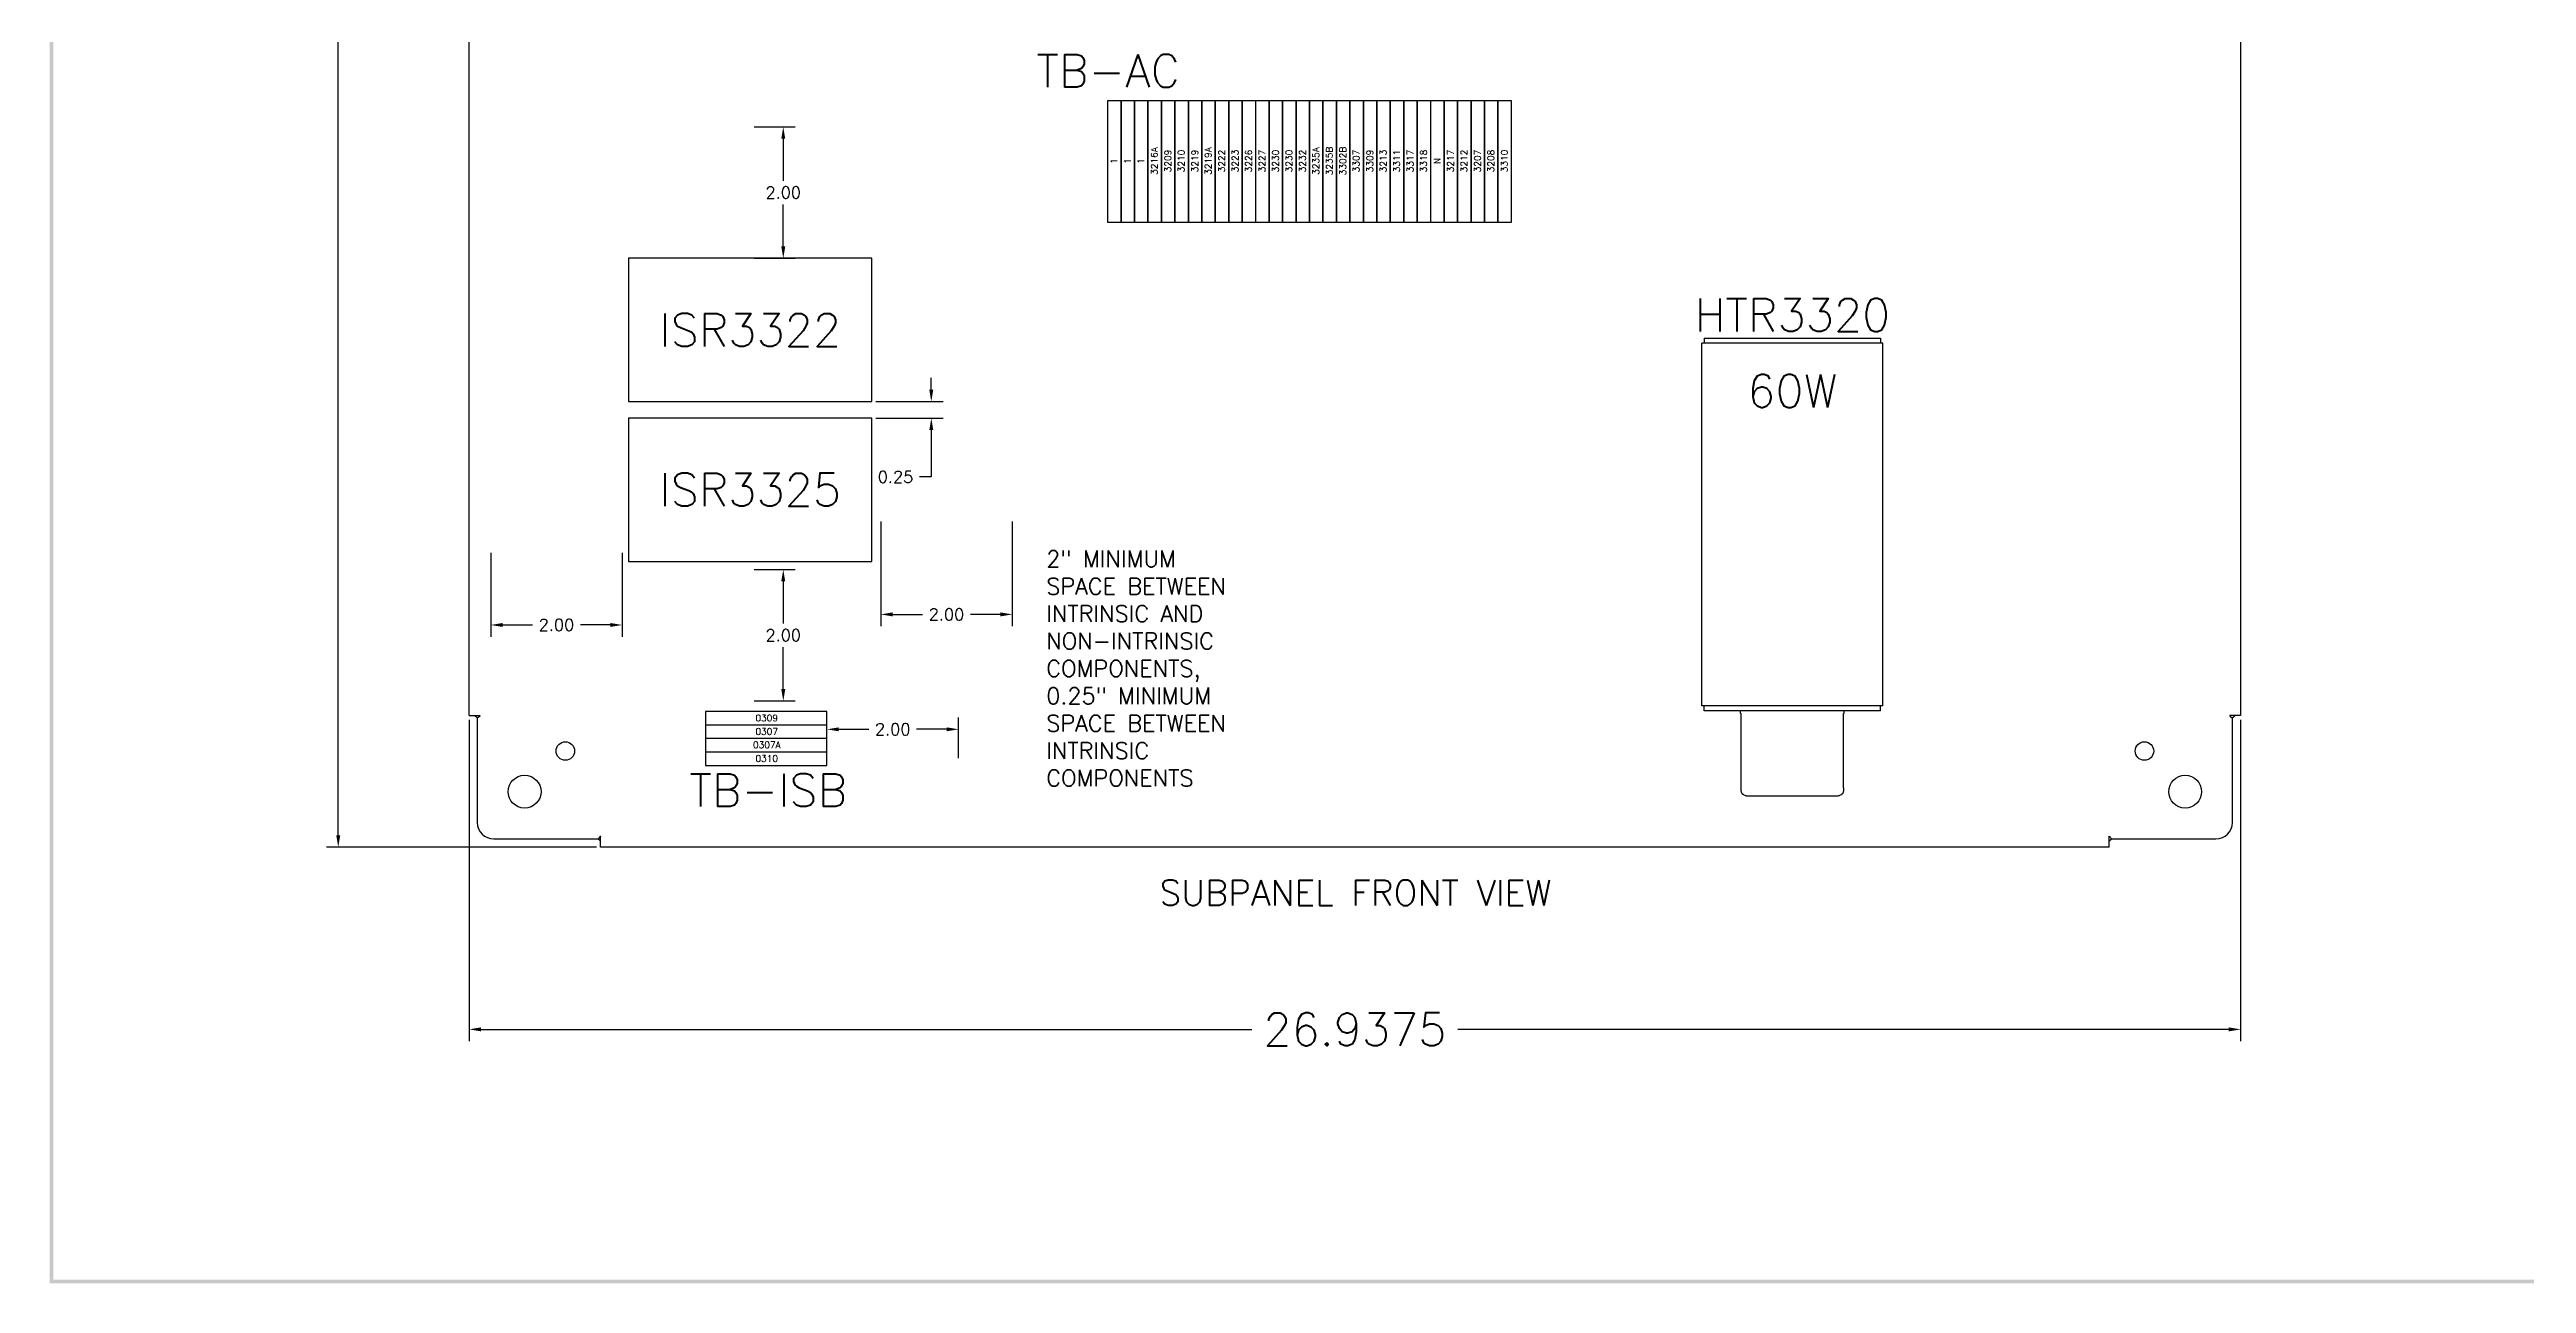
# Model space of a CAD drawing. Header units: inches. Extents: x 0 to 75.3, y 0 to 50.2.
# Drawn here: x 0 to 37.66, y 0 to 18.76 of the extents above; entities that cross this region are included whole.
import ezdxf
from ezdxf.enums import TextEntityAlignment as Align

# ---------------------------------------------------------------- set-up
doc = ezdxf.new("R2010")
doc.units = ezdxf.units.IN
doc.header["$MEASUREMENT"] = 0
doc.set_wipeout_variables(frame=1)
for name, color, linetype in [('PRTG', 130, 'Continuous'), ('PSYMS', 7, 'Continuous'), ('PTAG', 150, 'Continuous'), ('PWIRE', 84, 'Continuous')]:
    doc.layers.add(name, color=color, linetype=linetype)
doc.styles.get("Standard").update_dxf_attribs({"font": 'romans.shx'})
doc.styles.add('WD', font='romans.shx')
doc.dimstyles.get("Standard").update_dxf_attribs({"dimtxt": 0.18, "dimasz": 0.18, "dimexe": 0.18, "dimexo": 0.0625, "dimgap": 0.09, "dimtad": 0, "dimtih": 1, "dimtoh": 1, "dimdec": 4, "dimzin": 0, "dimdsep": 46, "dimtxsty": 'Standard', "dimcen": 0.09, "dimadec": 0, "dimazin": 0, "dimtfac": 1, "dimtdec": 4, "dimtofl": 0, "dimtmove": 0, "dimatfit": 3, "dimfxl": 1, "dimtolj": 1, "dimtzin": 0, "dimarcsym": 0})

# ---------------------------------------------------------------- blocks, each defined once
blk = doc.blocks.new('S&L Title Block V2')
at = {"color": 2}
for points in [[(0, 0), (0.025, 0.025), (0, 22.587), (0.025, 22.562)], [(33.888, 0), (33.888, 0.025), (0, 0), (0.025, 0.025)]]:
    blk.add_trace(points, dxfattribs=at)
for tag, height, p in [('TITLE#1', 0.15, (31.11, 1.739)), ('TITLE#2', 0.1, (31.129, 1.58))]:
    blk.add_attdef(tag, text='', height=height).set_placement(p, align=Align.CENTER)
for tag, p, height in [('DRAWNBY', (28.968, 0.735), 0.1), ('SCALE', (30.644, 0.731), 0.1), ('CHKBY', (28.975, 0.429), 0.1), ('DATE', (30.653, 0.449), 0.1), ('SH#', (32.993, 0.197), 0.125)]:
    blk.add_attdef(tag, p, '', height=height)
blk.add_attdef('JOB#', text='', height=0.125).set_placement((32.83, 0.195), align=Align.RIGHT)
at = {"flags": 9}
blk.add_attdef('WD_TB', (0, 0), '', height=0.1, dxfattribs=at)
blk = doc.blocks.new('*D63')
at = {"layer": 'Defpoints', "color": 0, "transparency": 16777216}
for p in [(6.38, 8.635), (33.318, 8.635), (33.318, 3.864)]:
    blk.add_point(p, dxfattribs=at)
at = {"layer": 'PSYMS', "color": 0, "lineweight": -2, "transparency": 16777216}
for p, q in [((6.38, 8.572), (6.38, 3.684)), ((33.318, 8.572), (33.318, 3.684)), ((6.56, 3.864), (18.283, 3.864)), ((33.138, 3.864), (21.415, 3.864))]:
    blk.add_line(p, q, dxfattribs=at)
at = {"layer": 'PSYMS', "color": 0, "transparency": 16777216}
for points in [[(6.56, 3.894), (6.56, 3.834), (6.38, 3.864)], [(33.138, 3.894), (33.138, 3.834), (33.318, 3.864)]]:
    blk.add_solid(points, dxfattribs=at)
at = {"layer": 'PSYMS', "color": 0, "transparency": 16777216, "insert": (19.849, 3.864), "char_height": 0.5, "attachment_point": 5}
blk.add_mtext('\\A1;26.9375', dxfattribs=at)
blk = doc.blocks.new('*D64')
at = {"layer": 'Defpoints', "color": 0, "transparency": 16777216}
for p in [(4.39, 45.572), (8.38, 45.572), (8.38, 6.635)]:
    blk.add_point(p, dxfattribs=at)
at = {"layer": 'PSYMS', "color": 0, "lineweight": -2, "transparency": 16777216}
for p, q in [((8.318, 45.572), (4.21, 45.572)), ((4.39, 45.392), (4.39, 23.454)), ((4.39, 6.815), (4.39, 22.774)), ((8.318, 6.635), (4.21, 6.635))]:
    blk.add_line(p, q, dxfattribs=at)
at = {"layer": 'PSYMS', "color": 0, "transparency": 16777216}
for points in [[(4.36, 45.392), (4.42, 45.392), (4.39, 45.572)], [(4.36, 6.815), (4.42, 6.815), (4.39, 6.635)]]:
    blk.add_solid(points, dxfattribs=at)
at = {"layer": 'PSYMS', "color": 0, "transparency": 16777216, "insert": (4.39, 23.114), "char_height": 0.5, "attachment_point": 5}
blk.add_mtext('\\A1;38.9375', dxfattribs=at)
blk = doc.blocks.new('SCE-42P30')
for p, q in [((5.557, 40.748), (3.967, 40.748)), ((5.57, 40.729), (5.566, 40.735)), ((5.571, 40.763), (5.567, 40.759)), ((5.575, 40.767), (5.571, 40.763)), ((5.592, 40.873), (5.592, 40.787)), ((5.592, 40.873), (28.53, 40.873)), ((5.592, 40.787), (5.592, 40.708)), ((28.53, 40.873), (28.53, 40.787)), ((28.53, 40.787), (28.53, 40.708)), ((30.155, 40.748), (28.565, 40.748)), ((3.717, 40.498), (3.717, 38.909)), ((30.405, 38.909), (30.405, 40.498)), ((3.592, 3.936), (3.592, 38.873)), ((3.592, 38.873), (3.679, 38.873)), ((3.679, 38.873), (3.758, 38.873)), ((30.443, 38.873), (30.364, 38.873)), ((30.385, 38.896), (30.391, 38.899)), ((30.419, 38.895), (30.416, 38.898)), ((30.423, 38.89), (30.419, 38.895)), ((30.53, 38.873), (30.443, 38.873)), ((30.53, 38.873), (30.53, 3.936)), ((3.592, 3.936), (3.679, 3.936)), ((3.679, 3.936), (3.758, 3.936)), ((3.699, 3.919), (3.703, 3.914)), ((3.703, 3.914), (3.706, 3.911)), ((3.717, 3.901), (3.717, 2.311)), ((3.737, 3.914), (3.731, 3.91)), ((30.443, 3.936), (30.364, 3.936)), ((30.405, 2.311), (30.405, 3.901)), ((30.53, 3.936), (30.443, 3.936)), ((3.967, 2.061), (5.557, 2.061)), ((5.592, 2.022), (5.592, 2.102)), ((5.592, 1.936), (5.592, 2.022)), ((28.53, 1.936), (5.592, 1.936)), ((28.53, 2.022), (28.53, 2.102)), ((28.53, 1.936), (28.53, 2.022)), ((28.547, 2.042), (28.551, 2.047)), ((28.551, 2.047), (28.554, 2.05)), ((28.552, 2.081), (28.556, 2.074)), ((28.565, 2.061), (30.155, 2.061))]:
    blk.add_line(p, q)
for points in [[(5.567, 40.759), (5.566, 40.758), (5.564, 40.756), (5.562, 40.754), (5.561, 40.753), (5.559, 40.751), (5.558, 40.75), (5.557, 40.748)], [(5.566, 40.735), (5.565, 40.737), (5.563, 40.739), (5.562, 40.742), (5.561, 40.743), (5.559, 40.745), (5.558, 40.747), (5.557, 40.748)], [(5.592, 40.708), (5.591, 40.708), (5.589, 40.709), (5.588, 40.71), (5.586, 40.71), (5.585, 40.711), (5.583, 40.712), (5.582, 40.713), (5.58, 40.715), (5.579, 40.716), (5.578, 40.718), (5.576, 40.719), (5.575, 40.721), (5.574, 40.723), (5.573, 40.725), (5.571, 40.727), (5.57, 40.729)], [(5.592, 40.787), (5.591, 40.785), (5.589, 40.783), (5.588, 40.781), (5.587, 40.779), (5.585, 40.778), (5.584, 40.776), (5.582, 40.774), (5.581, 40.773), (5.579, 40.771), (5.578, 40.77), (5.577, 40.769), (5.575, 40.767)], [(28.53, 40.787), (28.531, 40.785), (28.533, 40.783), (28.534, 40.781), (28.535, 40.779), (28.537, 40.778), (28.538, 40.776), (28.54, 40.774), (28.541, 40.773), (28.543, 40.771), (28.544, 40.77), (28.545, 40.769), (28.547, 40.767)], [(28.53, 40.708), (28.531, 40.708), (28.533, 40.709), (28.534, 40.71), (28.536, 40.71), (28.537, 40.711), (28.539, 40.712), (28.54, 40.713), (28.542, 40.715), (28.543, 40.716), (28.544, 40.718), (28.546, 40.719), (28.547, 40.721), (28.548, 40.723), (28.549, 40.725), (28.551, 40.727), (28.552, 40.729), (28.556, 40.735)], [(28.547, 40.767), (28.553, 40.761), (28.554, 40.759), (28.556, 40.758), (28.558, 40.756), (28.56, 40.754), (28.561, 40.753), (28.563, 40.751), (28.564, 40.75), (28.565, 40.748)], [(28.556, 40.735), (28.557, 40.737), (28.558, 40.739), (28.56, 40.742), (28.561, 40.743), (28.563, 40.745), (28.564, 40.747), (28.565, 40.748)], [(3.679, 38.873), (3.681, 38.875), (3.683, 38.876), (3.684, 38.878), (3.686, 38.879), (3.688, 38.881), (3.69, 38.882), (3.691, 38.883), (3.693, 38.885), (3.694, 38.886), (3.696, 38.888), (3.697, 38.889), (3.699, 38.89)], [(3.699, 38.89), (3.704, 38.896), (3.706, 38.898), (3.708, 38.9), (3.71, 38.902), (3.711, 38.903), (3.713, 38.905), (3.715, 38.906), (3.716, 38.908), (3.717, 38.909)], [(3.731, 38.899), (3.728, 38.901), (3.726, 38.902), (3.724, 38.904), (3.722, 38.905), (3.72, 38.906), (3.719, 38.908), (3.717, 38.909)], [(3.758, 38.873), (3.757, 38.875), (3.757, 38.877), (3.756, 38.878), (3.755, 38.88), (3.754, 38.881), (3.753, 38.882), (3.752, 38.884), (3.751, 38.885), (3.749, 38.887), (3.748, 38.888), (3.746, 38.889), (3.745, 38.891), (3.743, 38.892), (3.741, 38.893), (3.739, 38.894), (3.737, 38.896), (3.731, 38.899)], [(30.364, 38.873), (30.364, 38.875), (30.365, 38.877), (30.366, 38.878), (30.367, 38.88), (30.368, 38.881), (30.369, 38.882), (30.37, 38.884), (30.371, 38.885), (30.373, 38.887), (30.374, 38.888), (30.376, 38.889), (30.377, 38.891), (30.379, 38.892), (30.381, 38.893), (30.383, 38.894), (30.385, 38.896)], [(30.391, 38.899), (30.394, 38.901), (30.396, 38.902), (30.398, 38.904), (30.4, 38.905), (30.402, 38.906), (30.403, 38.908), (30.405, 38.909)], [(30.416, 38.898), (30.414, 38.9), (30.412, 38.902), (30.411, 38.903), (30.409, 38.905), (30.407, 38.906), (30.406, 38.908), (30.405, 38.909)], [(30.443, 38.873), (30.441, 38.875), (30.439, 38.876), (30.438, 38.878), (30.436, 38.879), (30.434, 38.881), (30.432, 38.882), (30.431, 38.883), (30.429, 38.885), (30.428, 38.886), (30.426, 38.888), (30.425, 38.889), (30.423, 38.89)], [(3.679, 3.936), (3.681, 3.935), (3.683, 3.933), (3.684, 3.932), (3.686, 3.93), (3.688, 3.929), (3.69, 3.927), (3.691, 3.926), (3.693, 3.925), (3.694, 3.923), (3.696, 3.922), (3.697, 3.92), (3.699, 3.919)], [(3.706, 3.911), (3.708, 3.909), (3.71, 3.908), (3.711, 3.906), (3.713, 3.905), (3.715, 3.903), (3.716, 3.902), (3.717, 3.901)], [(3.731, 3.91), (3.728, 3.909), (3.726, 3.907), (3.724, 3.906), (3.722, 3.904), (3.72, 3.903), (3.719, 3.902), (3.717, 3.901)], [(3.758, 3.936), (3.757, 3.934), (3.757, 3.933), (3.756, 3.931), (3.755, 3.93), (3.754, 3.928), (3.753, 3.927), (3.752, 3.926), (3.751, 3.924), (3.749, 3.923), (3.748, 3.921), (3.746, 3.92), (3.745, 3.919), (3.743, 3.918), (3.741, 3.916), (3.739, 3.915), (3.737, 3.914)], [(30.364, 3.936), (30.364, 3.934), (30.365, 3.933), (30.366, 3.931), (30.367, 3.93), (30.368, 3.928), (30.369, 3.927), (30.37, 3.926), (30.371, 3.924), (30.373, 3.923), (30.374, 3.921), (30.376, 3.92), (30.377, 3.919), (30.379, 3.918), (30.381, 3.916), (30.383, 3.915), (30.385, 3.914), (30.391, 3.91)], [(30.391, 3.91), (30.394, 3.909), (30.396, 3.907), (30.398, 3.906), (30.4, 3.904), (30.402, 3.903), (30.403, 3.902), (30.405, 3.901)], [(30.417, 3.913), (30.416, 3.911), (30.414, 3.909), (30.412, 3.908), (30.411, 3.906), (30.409, 3.905), (30.407, 3.903), (30.406, 3.902), (30.405, 3.901)], [(30.443, 3.936), (30.441, 3.935), (30.439, 3.933), (30.438, 3.932), (30.436, 3.93), (30.434, 3.929), (30.432, 3.927), (30.431, 3.926), (30.429, 3.925), (30.428, 3.923), (30.426, 3.922), (30.425, 3.92), (30.423, 3.919), (30.417, 3.913)], [(5.566, 2.074), (5.565, 2.072), (5.563, 2.07), (5.562, 2.068), (5.561, 2.066), (5.559, 2.064), (5.558, 2.062), (5.557, 2.061)], [(5.569, 2.048), (5.567, 2.05), (5.566, 2.052), (5.564, 2.053), (5.562, 2.055), (5.561, 2.057), (5.559, 2.058), (5.558, 2.06), (5.557, 2.061)], [(5.592, 2.102), (5.591, 2.101), (5.589, 2.101), (5.588, 2.1), (5.586, 2.099), (5.585, 2.098), (5.583, 2.097), (5.582, 2.096), (5.58, 2.095), (5.579, 2.093), (5.578, 2.092), (5.576, 2.09), (5.575, 2.088), (5.574, 2.087), (5.573, 2.085), (5.571, 2.083), (5.57, 2.081), (5.566, 2.074)], [(5.592, 2.022), (5.591, 2.024), (5.589, 2.026), (5.588, 2.028), (5.587, 2.03), (5.585, 2.032), (5.584, 2.033), (5.582, 2.035), (5.581, 2.036), (5.579, 2.038), (5.578, 2.039), (5.577, 2.041), (5.575, 2.042), (5.569, 2.048)], [(28.53, 2.102), (28.531, 2.101), (28.533, 2.101), (28.534, 2.1), (28.536, 2.099), (28.537, 2.098), (28.539, 2.097), (28.54, 2.096), (28.542, 2.095), (28.543, 2.093), (28.544, 2.092), (28.546, 2.09), (28.547, 2.088), (28.548, 2.087), (28.549, 2.085), (28.551, 2.083), (28.552, 2.081)], [(28.53, 2.022), (28.531, 2.024), (28.533, 2.026), (28.534, 2.028), (28.535, 2.03), (28.537, 2.032), (28.538, 2.033), (28.54, 2.035), (28.541, 2.036), (28.543, 2.038), (28.544, 2.039), (28.545, 2.041), (28.547, 2.042)], [(28.554, 2.05), (28.556, 2.052), (28.558, 2.053), (28.56, 2.055), (28.561, 2.057), (28.563, 2.058), (28.564, 2.06), (28.565, 2.061)], [(28.556, 2.074), (28.557, 2.072), (28.558, 2.07), (28.56, 2.068), (28.561, 2.066), (28.563, 2.064), (28.564, 2.062), (28.565, 2.061)]]:
    blk.add_lwpolyline(points)
for centre, radius in [((4.436, 40.03), 0.25), ((29.686, 40.03), 0.25), ((5.055, 39.411), 0.141), ((29.067, 39.411), 0.141), ((4.436, 21.405), 0.25), ((29.686, 21.405), 0.25), ((5.055, 3.398), 0.141), ((29.067, 3.398), 0.141), ((4.436, 2.78), 0.25), ((29.686, 2.78), 0.25)]:
    blk.add_circle(centre, radius)
for centre, start, end in [((3.967, 40.498), 90, 180), ((30.155, 40.498), 0, 90), ((3.967, 2.311), 180, 270), ((30.155, 2.311), 270, 0)]:
    blk.add_arc(centre, 0.25, start, end)
at = {"insert": (17.069, 1.436), "char_height": 0.38636, "width": 5.87273, "attachment_point": 2, "line_spacing_factor": 0.9}
blk.add_mtext('{\\Fromans|c0;SUBPANEL FRONT VIEW}', dxfattribs=at)
blk = doc.blocks.new('*D78')
at = {"layer": 'Defpoints', "color": 0, "transparency": 16777216}
for p in [(12.639, 11.652), (14.639, 11.652), (12.639, 10.175)]:
    blk.add_point(p, dxfattribs=at)
at = {"layer": 'PSYMS', "color": 0, "lineweight": -2, "transparency": 16777216}
for p, q in [((12.639, 11.589), (12.639, 9.995)), ((14.639, 11.589), (14.639, 9.995)), ((12.819, 10.175), (13.275, 10.175)), ((14.459, 10.175), (14.004, 10.175))]:
    blk.add_line(p, q, dxfattribs=at)
at = {"layer": 'PSYMS', "color": 0, "transparency": 16777216}
for points in [[(12.819, 10.205), (12.819, 10.145), (12.639, 10.175)], [(14.459, 10.205), (14.459, 10.145), (14.639, 10.175)]]:
    blk.add_solid(points, dxfattribs=at)
at = {"layer": 'PSYMS', "color": 0, "transparency": 16777216, "insert": (13.639, 10.175), "char_height": 0.18, "attachment_point": 5}
blk.add_mtext('\\A1;2.00', dxfattribs=at)
blk = doc.blocks.new('*D79')
at = {"layer": 'Defpoints', "color": 0, "transparency": 16777216}
for p in [(6.708, 11.172), (8.708, 11.172), (8.708, 10.014)]:
    blk.add_point(p, dxfattribs=at)
at = {"layer": 'PSYMS', "color": 0, "lineweight": -2, "transparency": 16777216}
for p, q in [((6.708, 11.109), (6.708, 9.834)), ((8.708, 11.109), (8.708, 9.834)), ((6.888, 10.014), (7.343, 10.014)), ((8.528, 10.014), (8.072, 10.014))]:
    blk.add_line(p, q, dxfattribs=at)
at = {"layer": 'PSYMS', "color": 0, "transparency": 16777216}
for points in [[(6.888, 10.044), (6.888, 9.984), (6.708, 10.014)], [(8.528, 10.044), (8.528, 9.984), (8.708, 10.014)]]:
    blk.add_solid(points, dxfattribs=at)
at = {"layer": 'PSYMS', "color": 0, "transparency": 16777216, "insert": (7.708, 10.014), "char_height": 0.18, "attachment_point": 5}
blk.add_mtext('\\A1;2.00', dxfattribs=at)
blk = doc.blocks.new('*D80')
at = {"layer": 'Defpoints', "color": 0, "transparency": 16777216}
for p in [(12.504, 13.41), (12.504, 13.16), (13.408, 13.16)]:
    blk.add_point(p, dxfattribs=at)
at = {"layer": 'PSYMS', "color": 0, "lineweight": -2, "transparency": 16777216}
for p, q in [((13.408, 13.59), (13.408, 13.77)), ((12.566, 13.41), (13.588, 13.41)), ((12.566, 13.16), (13.588, 13.16)), ((13.408, 12.98), (13.408, 12.265)), ((13.408, 12.265), (13.228, 12.265))]:
    blk.add_line(p, q, dxfattribs=at)
at = {"layer": 'PSYMS', "color": 0, "transparency": 16777216}
for points in [[(13.378, 13.59), (13.438, 13.59), (13.408, 13.41)], [(13.378, 12.98), (13.438, 12.98), (13.408, 13.16)]]:
    blk.add_solid(points, dxfattribs=at)
at = {"layer": 'PSYMS', "color": 0, "transparency": 16777216, "insert": (12.864, 12.265), "char_height": 0.18, "attachment_point": 5}
blk.add_mtext('\\A1;0.25', dxfattribs=at)
blk = doc.blocks.new('*D81')
at = {"layer": 'Defpoints', "color": 0, "transparency": 16777216}
for p in [(10.654, 10.858), (10.654, 8.858), (11.157, 8.858)]:
    blk.add_point(p, dxfattribs=at)
at = {"layer": 'PSYMS', "color": 0, "lineweight": -2, "transparency": 16777216}
for p, q in [((10.716, 10.858), (11.337, 10.858)), ((11.157, 10.678), (11.157, 10.038)), ((11.157, 9.038), (11.157, 9.678)), ((10.716, 8.858), (11.337, 8.858))]:
    blk.add_line(p, q, dxfattribs=at)
at = {"layer": 'PSYMS', "color": 0, "transparency": 16777216}
for points in [[(11.127, 10.678), (11.187, 10.678), (11.157, 10.858)], [(11.127, 9.038), (11.187, 9.038), (11.157, 8.858)]]:
    blk.add_solid(points, dxfattribs=at)
at = {"layer": 'PSYMS', "color": 0, "transparency": 16777216, "insert": (11.157, 9.858), "char_height": 0.18, "attachment_point": 5}
blk.add_mtext('\\A1;2.00', dxfattribs=at)
blk = doc.blocks.new('*D82')
at = {"layer": 'Defpoints', "color": 0, "transparency": 16777216}
for p in [(10.654, 17.59), (11.157, 17.59), (10.654, 15.59)]:
    blk.add_point(p, dxfattribs=at)
at = {"layer": 'PSYMS', "color": 0, "lineweight": -2, "transparency": 16777216}
for p, q in [((10.716, 17.59), (11.337, 17.59)), ((11.157, 17.41), (11.157, 16.77)), ((11.157, 15.77), (11.157, 16.41)), ((10.716, 15.59), (11.337, 15.59))]:
    blk.add_line(p, q, dxfattribs=at)
at = {"layer": 'PSYMS', "color": 0, "transparency": 16777216}
for points in [[(11.127, 17.41), (11.187, 17.41), (11.157, 17.59)], [(11.127, 15.77), (11.187, 15.77), (11.157, 15.59)]]:
    blk.add_solid(points, dxfattribs=at)
at = {"layer": 'PSYMS', "color": 0, "transparency": 16777216, "insert": (11.157, 16.59), "char_height": 0.18, "attachment_point": 5}
blk.add_mtext('\\A1;2.00', dxfattribs=at)
blk = doc.blocks.new('UT2_5')
at = {"style": 'WD', "flags": 1}
for tag, height, p in [('INST', 0.125, (0, 0.384)), ('LOC', 0.125, (0, 0.207)), ('WDBLKNAM', 0.05, (0.022, -0.443)), ('ASSYCODE', 0.05, (0.022, -0.602)), ('FP', 0.05, (0.022, -0.515)), ('FPT', 0.05, (0.163, -0.515))]:
    blk.add_attdef(tag, text='', height=height, dxfattribs=at).set_placement(p, align=Align.CENTER)
blk.add_wipeout([(-0.923, 0), (0.923, 0), (0.923, -0.205), (-0.923, -0.205)])
blk.add_wipeout([(-0.923, 0), (0.923, 0), (0.923, -0.205), (-0.923, -0.205)])
blk.add_lwpolyline([(-0.923, -0.205), (0.923, -0.205), (0.923, 0), (-0.923, 0)], close=True)
for tag, height, p in [('P_TAGSTRIP', 0.125, (0, 0.031)), ('MFG', 0.05, (0.022, -0.3)), ('CAT', 0.05, (0.022, -0.372))]:
    blk.add_attdef(tag, text='', height=height, dxfattribs=at).set_placement(p, align=Align.CENTER)
at = {"style": 'WD', "width": 0.8}
blk.add_attdef('WIRENOL', text='', height=0.1, dxfattribs=at).set_placement((-0.959, -0.051), align=Align.MIDDLE_RIGHT)
at = {"style": 'WD', "flags": 1}
blk.add_attdef('TERMDESCL', text='', height=0.05, dxfattribs=at).set_placement((-0.957, -0.166), align=Align.MIDDLE_RIGHT)
at = {"style": 'WD'}
for tag in ['WIRENO', 'TERM']:
    blk.add_attdef(tag, text='', height=0.1, dxfattribs=at).set_placement((0.008, -0.097), align=Align.MIDDLE_CENTER)
at = {"style": 'WD', "flags": 1}
blk.add_attdef('TERMDESCR', text='', height=0.05, dxfattribs=at).set_placement((0.961, -0.166), align=Align.MIDDLE_LEFT)
at = {"style": 'WD', "width": 0.8}
blk.add_attdef('WIRENOR', text='', height=0.1, dxfattribs=at).set_placement((0.961, -0.051), align=Align.MIDDLE_LEFT)
blk = doc.blocks.new('*D84')
at = {"layer": 'Defpoints', "color": 0, "transparency": 16777216}
for p in [(13.821, 8.427), (11.821, 7.923), (13.821, 7.923)]:
    blk.add_point(p, dxfattribs=at)
at = {"layer": 'PSYMS', "color": 0, "lineweight": -2, "transparency": 16777216}
for p, q in [((11.821, 7.986), (11.821, 8.607)), ((12.001, 8.427), (12.457, 8.427)), ((13.641, 8.427), (13.185, 8.427)), ((13.821, 7.986), (13.821, 8.607))]:
    blk.add_line(p, q, dxfattribs=at)
at = {"layer": 'PSYMS', "color": 0, "transparency": 16777216}
for points in [[(12.001, 8.457), (12.001, 8.397), (11.821, 8.427)], [(13.641, 8.457), (13.641, 8.397), (13.821, 8.427)]]:
    blk.add_solid(points, dxfattribs=at)
at = {"layer": 'PSYMS', "color": 0, "transparency": 16777216, "insert": (12.821, 8.427), "char_height": 0.18, "attachment_point": 5}
blk.add_mtext('\\A1;2.00', dxfattribs=at)
blk = doc.blocks.new('17006005007')
for p, q in [((0, 1.368, 1.89), (0, 6.88, 1.89)), ((2.756, 6.88, 1.89), (0, 6.88, 1.89)), ((0.039, 6.959, 0.807), (0.039, 6.88, 0.807)), ((0.039, 6.959, 0.807), (2.717, 6.959, 0.807)), ((2.717, 6.959, 0.807), (2.717, 6.88, 1.89)), ((2.756, 1.368, 1.89), (2.756, 6.88, 1.89)), ((2.756, 1.368, 1.89), (0, 1.368, 1.89)), ((0.039, 1.289, 0.807), (0.039, 1.368, 1.89)), ((2.717, 1.289, 0.807), (0.039, 1.289, 0.807)), ((0.591, 1.248, 1.358), (0.591, 1.289, 0.807)), ((0.591, 1.248, 1.358), (0.6, 1.248, 0.492)), ((0.6, 0.079, 0.531), (0.6, 1.248, 0.492)), ((2.165, 1.248, 1.358), (2.156, 1.248, 0.492)), ((2.156, 0.118, 0.492), (2.156, 1.248, 0.492)), ((2.165, 1.248, 1.358), (2.165, 1.289, 0.807)), ((2.717, 1.289, 0.807), (2.717, 1.368, 1.89)), ((0.679, 0, 0.669), (2.077, 0, 1.299)), ((2.096, 0.003, 0.669), (2.096, 0.003, 0.608)), ((2.156, 0.079, 0.531), (2.156, 0.079, 1.299))]:
    blk.add_line(p, q)
at = {"extrusion": (-1, 5.6655e-16, -7.2734e-15)}
for p, q in [((0.039, 6.959, 0.807), (0.039, 6.959, 1.201)), ((0.039, 6.88, 1.201), (0.039, 6.88, 0.807))]:
    blk.add_line(p, q, dxfattribs=at)
at = {"extrusion": (5.03197e-31, 1, -8.88178e-16)}
for p, q in [((0.039, 6.959, 0.807), (0.039, 6.959, 1.201)), ((2.717, 6.959, 1.201), (2.717, 6.959, 0.807))]:
    blk.add_line(p, q, dxfattribs=at)
at = {"extrusion": (5.6655e-16, -1, 8.88178e-16)}
for p, q in [((0.039, 6.88, 1.201), (0.039, 6.88, 0.807)), ((2.717, 6.88, 0.807), (2.717, 6.88, 1.201))]:
    blk.add_line(p, q, dxfattribs=at)
at = {"extrusion": (1, -4.12075e-30, -7.2734e-15)}
for p, q in [((2.717, 6.959, 1.201), (2.717, 6.959, 0.807)), ((2.717, 6.88, 0.807), (2.717, 6.88, 1.201))]:
    blk.add_line(p, q, dxfattribs=at)
at = {"extrusion": (-1, 1.83691e-16, 2.22045e-16)}
blk.add_line((2.096, 0.003, 0.669), (2.096, 0.003, 0.608), dxfattribs=at)
at = {"extrusion": (-2.86898e-16, -0.707107, -0.707107)}
blk.add_line((2.156, 0.118, 0.492), (2.156, 0.079, 0.531), dxfattribs=at)
at = {"extrusion": (1, 8.15752e-32, -4.44089e-16)}
blk.add_line((2.156, 0.079, 0.531), (2.156, 0.079, 1.299), dxfattribs=at)
for centre, start, end in [((0.679, 0.079, 0.669), 255.5237, 270), ((2.077, 0.079, 0.669), 270, 284.4763)]:
    blk.add_arc(centre, 0.0787, start, end)
at = {"extrusion": (-9.26267e-15, -0.707107, -0.707107)}
blk.add_ellipse((0.679, 0.079, 0.531), major_axis=(0, -0.0787, 0.0787), ratio=0.707107, start_param=6.535845, end_param=7.853982, dxfattribs=at)
at = {"extrusion": (-4.21302e-14, -0.707107, -0.707107)}
blk.add_ellipse((2.077, 0.079, 0.531), major_axis=(0, -0.0787, 0.0787), ratio=0.707107, start_param=4.712389, end_param=6.030526, dxfattribs=at)
blk = doc.blocks.new('ISO-120-AFN')
blk.add_lwpolyline([(0, 0), (2.18, 0), (2.18, 3.7), (0, 3.7)], close=True)

msp = doc.modelspace()

# ---------------------------------------------------------------- block references
at = {"xscale": 2.222053989974563, "yscale": 2.222053989974563, "zscale": 2.222053989974563}
msp.add_blockref('S&L Title Block V2', (0, 0), dxfattribs=at)
at = {"layer": 'PSYMS'}
msp.add_blockref('SCE-42P30', (2.78793, 4.69888), dxfattribs=at)
ref = msp.add_blockref('ISO-120-AFN', (8.8036, 15.59035), dxfattribs=dict(at, rotation=270))
ref.add_attrib('P_TAG1', 'ISR3322', dxfattribs={"layer": 'PTAG', "height": 0.5, "style": 'WD', "flags": 8}).set_placement((10.6536, 14.50035), align=Align.MIDDLE_CENTER)
ref = msp.add_blockref('17006005007', (25.12294, 7.41724), dxfattribs=at)
ref.add_attrib('P_TAG1', 'HTR3320', dxfattribs={"layer": 'PTAG', "height": 0.5, "style": 'WD', "flags": 8}).set_placement((26.50089, 14.72839), align=Align.MIDDLE_CENTER)
ref.add_attrib('RATING1', '60W', dxfattribs={"layer": 'PRTG', "height": 0.5, "style": 'WD', "flags": 8}).set_placement((26.50089, 13.32197), align=Align.CENTER)
ref = msp.add_blockref('ISO-120-AFN', (8.8036, 13.16035), dxfattribs=dict(at, rotation=270))
ref.add_attrib('P_TAG1', 'ISR3325', dxfattribs={"layer": 'PTAG', "height": 0.5, "style": 'WD', "flags": 8}).set_placement((10.6536, 12.07035), align=Align.MIDDLE_CENTER)

# ---------------------------------------------------------------- texts
at = {"layer": 'PSYMS', "insert": (15.1565, 11.14458), "char_height": 0.25, "attachment_point": 1}
msp.add_mtext_dynamic_manual_height_columns('2" MINIMUM SPACE BETWEEN INTRINSIC AND NON-INTRINSIC COMPONENTS, 0.25" MINIMUM SPACE BETWEEN INTRINSIC COMPONENTS', width=3.3108836, gutter_width=1.25, heights=[0], dxfattribs=at)

# ---------------------------------------------------------------- dimensions: what is measured, and where the dimension line sits
at = {"layer": 'PSYMS'}
for base, p1, p2, angle, override, picture, middle in [((4.38992, 45.57229), (8.38016, 6.63479), (8.38016, 45.57229), 90, {"dimtxt": 0.5}, '*D64', (4.38992, 23.11435)), ((13.40785, 13.16035), (12.5036, 13.41035), (12.5036, 13.16035), 270, {"dimdec": 2}, '*D80', (12.86357, 12.26464))]:
    dim = msp.add_linear_dim(base=base, p1=p1, p2=p2, angle=angle, dimstyle='Standard', override=override, dxfattribs=at)
    dim.commit()
    dim.dimension.update_dxf_attribs({"geometry": picture, "text_midpoint": middle, "dimtype": 160})
for base, p1, p2, picture, middle in [((11.15705, 17.59035), (10.6536, 15.59035), (10.6536, 17.59035), '*D82', (11.15705, 16.59035)), ((11.15705, 8.85829), (10.6536, 10.85829), (10.6536, 8.85829), '*D81', (11.15705, 9.85829))]:
    dim = msp.add_linear_dim(base=base, p1=p1, p2=p2, angle=270, dimstyle='Standard', override={"dimdec": 2}, dxfattribs=at)
    dim.commit()
    dim.dimension.update_dxf_attribs({"geometry": picture, "text_midpoint": middle})
for base, p1, p2, override, picture, middle in [((12.63942, 10.17518), (14.63942, 11.65189), (12.63942, 11.65189), {"dimdec": 2}, '*D78', (13.63942, 10.17518)), ((33.31766, 3.86435), (6.38016, 8.63479), (33.31766, 8.63479), {"dimtxt": 0.5}, '*D63', (19.84891, 3.86435))]:
    dim = msp.add_linear_dim(base=base, p1=p1, p2=p2, dimstyle='Standard', override=override, dxfattribs=at)
    dim.commit()
    dim.dimension.update_dxf_attribs({"geometry": picture, "text_midpoint": middle})
dim = msp.add_linear_dim(base=(8.70778, 10.01429), p1=(6.70778, 11.17166), p2=(8.70778, 11.17166), dimstyle='Standard', override={"dimdec": 2}, dxfattribs=at)
dim.commit()
dim.dimension.update_dxf_attribs({"geometry": '*D79', "text_midpoint": (7.70778, 10.01429), "dimtype": 160})

# ---------------------------------------------------------------- next in the draw order: block references
ref = msp.add_blockref('UT2_5', (16.08832, 17.06121), dxfattribs=dict(at, rotation=90))
ref.add_attrib('WIRENO', '1', dxfattribs={"layer": 'PWIRE', "height": 0.1, "rotation": 90, "style": 'WD'}).set_placement((16.18549, 17.06949), align=Align.MIDDLE_CENTER)
ref.add_attrib('P_TAGSTRIP', 'TB-AC', dxfattribs={"layer": 'PTAG', "height": 0.5, "style": 'WD'}).set_placement((16.09885, 18.19118), align=Align.CENTER)
ref = msp.add_blockref('UT2_5', (10.89796, 8.69605), dxfattribs=at)
ref.add_attrib('WIRENO', '0309', dxfattribs={"layer": 'PWIRE', "height": 0.1, "style": 'WD'}).set_placement((10.90624, 8.59888), align=Align.MIDDLE_CENTER)
ref.add_attrib('P_TAGSTRIP', 'TB-ISB', dxfattribs={"layer": 'PTAG', "height": 0.5, "style": 'WD'}).set_placement((10.92785, 7.25198), align=Align.CENTER)

# ---------------------------------------------------------------- next in the draw order: block references
ref = msp.add_blockref('UT2_5', (16.29302, 17.06121), dxfattribs=dict(at, rotation=90))
ref.add_attrib('WIRENO', '1', dxfattribs={"layer": 'PWIRE', "height": 0.1, "rotation": 90, "style": 'WD'}).set_placement((16.39019, 17.06949), align=Align.MIDDLE_CENTER)
ref = msp.add_blockref('UT2_5', (10.89796, 8.49135), dxfattribs=at)
ref.add_attrib('WIRENO', '0307', dxfattribs={"layer": 'PWIRE', "height": 0.1, "style": 'WD'}).set_placement((10.90624, 8.39418), align=Align.MIDDLE_CENTER)

# ---------------------------------------------------------------- next in the draw order: block references
ref = msp.add_blockref('UT2_5', (16.49772, 17.06121), dxfattribs=dict(at, rotation=90))
ref.add_attrib('WIRENO', '1', dxfattribs={"layer": 'PWIRE', "height": 0.1, "rotation": 90, "style": 'WD'}).set_placement((16.59489, 17.06949), align=Align.MIDDLE_CENTER)
ref = msp.add_blockref('UT2_5', (10.89796, 8.28665), dxfattribs=at)
ref.add_attrib('WIRENO', '0307A', dxfattribs={"layer": 'PWIRE', "height": 0.1, "style": 'WD'}).set_placement((10.90624, 8.18948), align=Align.MIDDLE_CENTER)

# ---------------------------------------------------------------- next in the draw order: block references
ref = msp.add_blockref('UT2_5', (16.70242, 17.06121), dxfattribs=dict(at, rotation=90))
ref.add_attrib('WIRENO', '3216A', dxfattribs={"layer": 'PWIRE', "height": 0.1, "rotation": 90, "style": 'WD'}).set_placement((16.79959, 17.06949), align=Align.MIDDLE_CENTER)
ref = msp.add_blockref('UT2_5', (10.89796, 8.08195), dxfattribs=at)
ref.add_attrib('WIRENO', '0310', dxfattribs={"layer": 'PWIRE', "height": 0.1, "style": 'WD'}).set_placement((10.90624, 7.98478), align=Align.MIDDLE_CENTER)

# ---------------------------------------------------------------- next in the draw order: block references
ref = msp.add_blockref('UT2_5', (16.90712, 17.06121), dxfattribs=dict(at, rotation=90))
ref.add_attrib('WIRENO', '3209', dxfattribs={"layer": 'PWIRE', "height": 0.1, "rotation": 90, "style": 'WD'}).set_placement((17.00429, 17.06949), align=Align.MIDDLE_CENTER)

# ---------------------------------------------------------------- next in the draw order: dimensions: what is measured, and where the dimension line sits
dim = msp.add_linear_dim(base=(13.82117, 8.42665), p1=(11.82117, 7.92321), p2=(13.82117, 7.92321), dimstyle='Standard', override={"dimdec": 2}, dxfattribs=at)
dim.commit()
dim.dimension.update_dxf_attribs({"geometry": '*D84', "text_midpoint": (12.82117, 8.42665)})

# ---------------------------------------------------------------- next in the draw order: block references
ref = msp.add_blockref('UT2_5', (17.11182, 17.06121), dxfattribs=dict(at, rotation=90))
ref.add_attrib('WIRENO', '3210', dxfattribs={"layer": 'PWIRE', "height": 0.1, "rotation": 90, "style": 'WD'}).set_placement((17.20899, 17.06949), align=Align.MIDDLE_CENTER)

# ---------------------------------------------------------------- next in the draw order: block references
ref = msp.add_blockref('UT2_5', (17.31652, 17.06121), dxfattribs=dict(at, rotation=90))
ref.add_attrib('WIRENO', '3219', dxfattribs={"layer": 'PWIRE', "height": 0.1, "rotation": 90, "style": 'WD'}).set_placement((17.41369, 17.06949), align=Align.MIDDLE_CENTER)

# ---------------------------------------------------------------- next in the draw order: block references
ref = msp.add_blockref('UT2_5', (17.52122, 17.06121), dxfattribs=dict(at, rotation=90))
ref.add_attrib('WIRENO', '3219A', dxfattribs={"layer": 'PWIRE', "height": 0.1, "rotation": 90, "style": 'WD'}).set_placement((17.61839, 17.06949), align=Align.MIDDLE_CENTER)

# ---------------------------------------------------------------- next in the draw order: block references
ref = msp.add_blockref('UT2_5', (17.72592, 17.06121), dxfattribs=dict(at, rotation=90))
ref.add_attrib('WIRENO', '3222', dxfattribs={"layer": 'PWIRE', "height": 0.1, "rotation": 90, "style": 'WD'}).set_placement((17.82309, 17.06949), align=Align.MIDDLE_CENTER)

# ---------------------------------------------------------------- next in the draw order: block references
ref = msp.add_blockref('UT2_5', (17.93062, 17.06121), dxfattribs=dict(at, rotation=90))
ref.add_attrib('WIRENO', '3223', dxfattribs={"layer": 'PWIRE', "height": 0.1, "rotation": 90, "style": 'WD'}).set_placement((18.02779, 17.06949), align=Align.MIDDLE_CENTER)

# ---------------------------------------------------------------- next in the draw order: block references
ref = msp.add_blockref('UT2_5', (18.13532, 17.06121), dxfattribs=dict(at, rotation=90))
ref.add_attrib('WIRENO', '3226', dxfattribs={"layer": 'PWIRE', "height": 0.1, "rotation": 90, "style": 'WD'}).set_placement((18.23249, 17.06949), align=Align.MIDDLE_CENTER)

# ---------------------------------------------------------------- next in the draw order: block references
ref = msp.add_blockref('UT2_5', (18.34002, 17.06121), dxfattribs=dict(at, rotation=90))
ref.add_attrib('WIRENO', '3227', dxfattribs={"layer": 'PWIRE', "height": 0.1, "rotation": 90, "style": 'WD'}).set_placement((18.43719, 17.06949), align=Align.MIDDLE_CENTER)

# ---------------------------------------------------------------- next in the draw order: block references
ref = msp.add_blockref('UT2_5', (18.54472, 17.06121), dxfattribs=dict(at, rotation=90))
ref.add_attrib('WIRENO', '3230', dxfattribs={"layer": 'PWIRE', "height": 0.1, "rotation": 90, "style": 'WD'}).set_placement((18.64189, 17.06949), align=Align.MIDDLE_CENTER)

# ---------------------------------------------------------------- next in the draw order: block references
ref = msp.add_blockref('UT2_5', (18.74942, 17.06121), dxfattribs=dict(at, rotation=90))
ref.add_attrib('WIRENO', '3230', dxfattribs={"layer": 'PWIRE', "height": 0.1, "rotation": 90, "style": 'WD'}).set_placement((18.84659, 17.06949), align=Align.MIDDLE_CENTER)

# ---------------------------------------------------------------- next in the draw order: block references
ref = msp.add_blockref('UT2_5', (18.95412, 17.06121), dxfattribs=dict(at, rotation=90))
ref.add_attrib('WIRENO', '3232', dxfattribs={"layer": 'PWIRE', "height": 0.1, "rotation": 90, "style": 'WD'}).set_placement((19.05129, 17.06949), align=Align.MIDDLE_CENTER)

# ---------------------------------------------------------------- next in the draw order: block references
ref = msp.add_blockref('UT2_5', (19.15882, 17.06121), dxfattribs=dict(at, rotation=90))
ref.add_attrib('WIRENO', '3235A', dxfattribs={"layer": 'PWIRE', "height": 0.1, "rotation": 90, "style": 'WD'}).set_placement((19.25599, 17.06949), align=Align.MIDDLE_CENTER)

# ---------------------------------------------------------------- next in the draw order: block references
ref = msp.add_blockref('UT2_5', (19.36352, 17.06121), dxfattribs=dict(at, rotation=90))
ref.add_attrib('WIRENO', '3235B', dxfattribs={"layer": 'PWIRE', "height": 0.1, "rotation": 90, "style": 'WD'}).set_placement((19.46069, 17.06949), align=Align.MIDDLE_CENTER)

# ---------------------------------------------------------------- next in the draw order: block references
ref = msp.add_blockref('UT2_5', (19.56822, 17.06121), dxfattribs=dict(at, rotation=90))
ref.add_attrib('WIRENO', '3302B', dxfattribs={"layer": 'PWIRE', "height": 0.1, "rotation": 90, "style": 'WD'}).set_placement((19.66539, 17.06949), align=Align.MIDDLE_CENTER)

# ---------------------------------------------------------------- next in the draw order: block references
ref = msp.add_blockref('UT2_5', (19.77292, 17.06121), dxfattribs=dict(at, rotation=90))
ref.add_attrib('WIRENO', '3307', dxfattribs={"layer": 'PWIRE', "height": 0.1, "rotation": 90, "style": 'WD'}).set_placement((19.87009, 17.06949), align=Align.MIDDLE_CENTER)

# ---------------------------------------------------------------- next in the draw order: block references
ref = msp.add_blockref('UT2_5', (19.97762, 17.06121), dxfattribs=dict(at, rotation=90))
ref.add_attrib('WIRENO', '3309', dxfattribs={"layer": 'PWIRE', "height": 0.1, "rotation": 90, "style": 'WD'}).set_placement((20.07479, 17.06949), align=Align.MIDDLE_CENTER)

# ---------------------------------------------------------------- next in the draw order: block references
ref = msp.add_blockref('UT2_5', (20.18232, 17.06121), dxfattribs=dict(at, rotation=90))
ref.add_attrib('WIRENO', '3213', dxfattribs={"layer": 'PWIRE', "height": 0.1, "rotation": 90, "style": 'WD'}).set_placement((20.27949, 17.06949), align=Align.MIDDLE_CENTER)

# ---------------------------------------------------------------- next in the draw order: block references
ref = msp.add_blockref('UT2_5', (20.38702, 17.06121), dxfattribs=dict(at, rotation=90))
ref.add_attrib('WIRENO', '3311', dxfattribs={"layer": 'PWIRE', "height": 0.1, "rotation": 90, "style": 'WD'}).set_placement((20.48419, 17.06949), align=Align.MIDDLE_CENTER)

# ---------------------------------------------------------------- next in the draw order: block references
ref = msp.add_blockref('UT2_5', (20.59172, 17.06121), dxfattribs=dict(at, rotation=90))
ref.add_attrib('WIRENO', '3317', dxfattribs={"layer": 'PWIRE', "height": 0.1, "rotation": 90, "style": 'WD'}).set_placement((20.68889, 17.06949), align=Align.MIDDLE_CENTER)

# ---------------------------------------------------------------- next in the draw order: block references
ref = msp.add_blockref('UT2_5', (20.79642, 17.06121), dxfattribs=dict(at, rotation=90))
ref.add_attrib('WIRENO', '3318', dxfattribs={"layer": 'PWIRE', "height": 0.1, "rotation": 90, "style": 'WD'}).set_placement((20.89359, 17.06949), align=Align.MIDDLE_CENTER)

# ---------------------------------------------------------------- next in the draw order: block references
ref = msp.add_blockref('UT2_5', (21.00112, 17.06121), dxfattribs=dict(at, rotation=90))
ref.add_attrib('WIRENO', 'N', dxfattribs={"layer": 'PWIRE', "height": 0.1, "rotation": 90, "style": 'WD'}).set_placement((21.09829, 17.06949), align=Align.MIDDLE_CENTER)

# ---------------------------------------------------------------- next in the draw order: block references
ref = msp.add_blockref('UT2_5', (21.20582, 17.06121), dxfattribs=dict(at, rotation=90))
ref.add_attrib('WIRENO', '3217', dxfattribs={"layer": 'PWIRE', "height": 0.1, "rotation": 90, "style": 'WD'}).set_placement((21.30299, 17.06949), align=Align.MIDDLE_CENTER)

# ---------------------------------------------------------------- next in the draw order: block references
ref = msp.add_blockref('UT2_5', (21.41052, 17.06121), dxfattribs=dict(at, rotation=90))
ref.add_attrib('WIRENO', '3212', dxfattribs={"layer": 'PWIRE', "height": 0.1, "rotation": 90, "style": 'WD'}).set_placement((21.50769, 17.06949), align=Align.MIDDLE_CENTER)

# ---------------------------------------------------------------- next in the draw order: block references
ref = msp.add_blockref('UT2_5', (21.61522, 17.06121), dxfattribs=dict(at, rotation=90))
ref.add_attrib('WIRENO', '3207', dxfattribs={"layer": 'PWIRE', "height": 0.1, "rotation": 90, "style": 'WD'}).set_placement((21.71239, 17.06949), align=Align.MIDDLE_CENTER)

# ---------------------------------------------------------------- next in the draw order: block references
ref = msp.add_blockref('UT2_5', (21.81992, 17.06121), dxfattribs=dict(at, rotation=90))
ref.add_attrib('WIRENO', '3208', dxfattribs={"layer": 'PWIRE', "height": 0.1, "rotation": 90, "style": 'WD'}).set_placement((21.91709, 17.06949), align=Align.MIDDLE_CENTER)

# ---------------------------------------------------------------- next in the draw order: block references
ref = msp.add_blockref('UT2_5', (22.02462, 17.06121), dxfattribs=dict(at, rotation=90))
ref.add_attrib('WIRENO', '3310', dxfattribs={"layer": 'PWIRE', "height": 0.1, "rotation": 90, "style": 'WD'}).set_placement((22.12179, 17.06949), align=Align.MIDDLE_CENTER)

doc.saveas('drawing.dxf')
